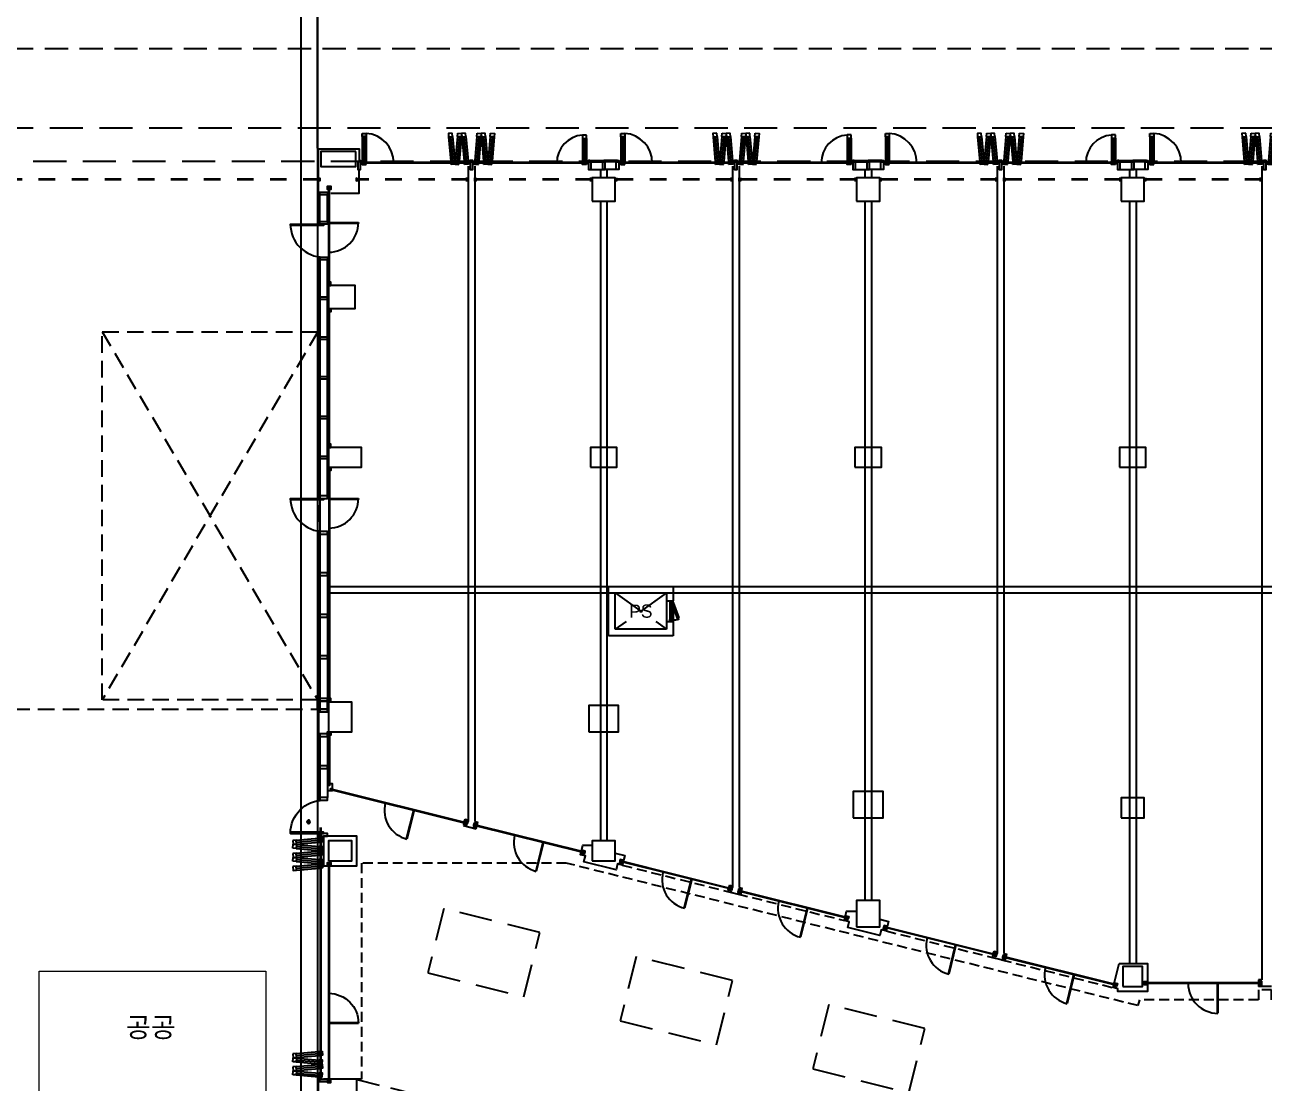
# Model space of a CAD drawing. Header units: millimetres. Extents: x -7616 to 421613, y 91067 to 341353.
# Drawn here: x 202489 to 239974, y 226043 to 258049 of the extents above; entities that cross this region are included whole.
import ezdxf
from ezdxf.enums import TextEntityAlignment as Align

# ---------------------------------------------------------------- set-up
doc = ezdxf.new("R2010")
doc.units = ezdxf.units.MM
doc.header["$LTSCALE"] = 500
doc.header["$MEASUREMENT"] = 0
for name, pattern in [('H0', [0.3, 0.2, -0.1]), ('HIDDEN', [2, 1, -1]), ('HOON1', [3, 2, -1])]:
    doc.linetypes.add(name, pattern=pattern)
doc.layers.add('e-plan', color=9, linetype='CONTINUOUS')
doc.styles.add('돋움', font='Dotum.ttf')

# ---------------------------------------------------------------- blocks, each defined once
blk = doc.blocks.new('A$C7F1D75F0')
at = {"layer": 'e-plan'}
for p, q in [((0, 1150), (899, 1150)), ((0, 1150), (0, 1130)), ((0, 1130), (899, 1130)), ((899, 1150), (899, 1130))]:
    blk.add_line(p, q, dxfattribs=at)
blk.add_arc((0, 1150), 900, 270.0001, 0, dxfattribs=at)
blk = doc.blocks.new('1F 기둥 140514')
at = {"layer": 'e-plan', "ltscale": 0.5}
for points in [[(266534, 124150), (265484, 124150), (265484, 123700), (266534, 123700)], [(273684, 122650), (274384, 122650), (274384, 123350), (273684, 123350)], [(281684, 122650), (282384, 122650), (282384, 123350), (281684, 123350)], [(289684, 122650), (290384, 122650), (290384, 123350), (289684, 123350)], [(265714, 119400), (266514, 119400), (266514, 120100), (265714, 120100)], [(265714, 114600), (266714, 114600), (266714, 115200), (265714, 115200)], [(273634, 114600), (274434, 114600), (274434, 115200), (273634, 115200)], [(281634, 114600), (282434, 114600), (282434, 115200), (281634, 115200)], [(289634, 114600), (290434, 114600), (290434, 115200), (289634, 115200)], [(265714, 106600), (266414, 106600), (266414, 107500), (265714, 107500)], [(273584, 106600), (274484, 106600), (274484, 107400), (273584, 107400)], [(281584, 104000), (282484, 104000), (282484, 104800), (281584, 104800)], [(289684, 104000), (290384, 104000), (290384, 104600), (289684, 104600)], [(265714, 102700), (266414, 102700), (266414, 103300), (265714, 103300)], [(273684, 102700), (274384, 102700), (274384, 103300), (273684, 103300)], [(281684, 100700), (282384, 100700), (282384, 101500), (281684, 101500)], [(289734, 98900), (290334, 98900), (290334, 99500), (289734, 99500)]]:
    blk.add_lwpolyline(points, close=True, dxfattribs=at)
blk = doc.blocks.new('A$C633402C3')
at = {"layer": 'e-plan'}
for points in [[(138055, 188315), (138055, 58640), (137555, 58646), (137555, 188322)], [(138055, 162886), (138055, 162886), (138055, 166890), (216700, 166890), (216700, 162386)]]:
    blk.add_lwpolyline(points, dxfattribs=at)
blk = doc.blocks.new('A$C4EB37CB7')
at = {"layer": 'e-plan'}
for p, q in [((174, 730), (-5, 64)), ((231, 715), (53, 48)), ((289, 699), (111, 33))]:
    blk.add_line(p, q, dxfattribs=at)
for points in [[(199, 827), (315, 796), (289, 699), (174, 730), (199, 827)], [(-31, -33), (85, -64), (111, 33), (-5, 64), (-31, -33)]]:
    blk.add_lwpolyline(points, dxfattribs=at)
blk.add_circle((40, 0), 5, dxfattribs=at)
blk = doc.blocks.new('A$C3BB01FC6')
at = {"layer": 'e-plan'}
for p, q in [((-763, 214), (-68, -39)), ((-742, 270), (-47, 17)), ((-722, 327), (-26, 73))]:
    blk.add_line(p, q, dxfattribs=at)
for points in [[(-857, 248), (-816, 361), (-722, 327), (-763, 214), (-857, 248)], [(68, 39), (-26, 73), (-68, -39), (26, -73), (68, 39)]]:
    blk.add_lwpolyline(points, dxfattribs=at)
blk.add_circle((0, 0), 5, dxfattribs=at)
blk = doc.blocks.new('폴딩도어')
at = {"layer": 'e-plan', "ltscale": 0.5}
for p, q in [((490, 195), (70, 195)), ((490, 155), (70, 155)), ((3990, 135), (570, 135)), ((3990, 120), (570, 120)), ((7570, 135), (4150, 135)), ((7570, 120), (4150, 120)), ((7650, 195), (8070, 195)), ((7650, 155), (8070, 155)), ((450, -80), (70, -80)), ((7690, -80), (8070, -80))]:
    blk.add_line(p, q, dxfattribs=at)
at = {"layer": 'e-plan'}
for p, q in [((3990, 135), (570, 135)), ((3990, 120), (570, 120)), ((7390, 135), (4150, 135)), ((7390, 120), (4150, 120))]:
    blk.add_line(p, q, dxfattribs=at)
at = {"layer": 'e-plan', "ltscale": 0.5}
for points in [[(70, 195), (70, 155), (30, 155), (30, -80), (110, -80), (110, 155), (70, 155)], [(490, 195), (490, 155), (530, 155), (530, -80), (450, -80), (450, 155), (490, 155)], [(7650, 195), (7650, 155), (7610, 155), (7610, -80), (7690, -80), (7690, 155), (7650, 155)]]:
    blk.add_lwpolyline(points, dxfattribs=at)
for points in [[(490, 195), (530, 195), (530, 155), (490, 155)], [(7610, 155), (7650, 155), (7650, 195), (7610, 195)]]:
    blk.add_lwpolyline(points, close=True, dxfattribs=at)
at = {"layer": 'e-plan'}
for points in [[(530, 100), (570, 100), (570, 155), (530, 155)], [(4030, 100), (3990, 100), (3990, 155), (4030, 155)], [(4030, 155), (4070, 155), (4070, 195), (4030, 195)], [(4070, 155), (4110, 155), (4110, 195), (4070, 195)], [(4110, 100), (4150, 100), (4150, 155), (4110, 155)], [(7610, 100), (7570, 100), (7570, 155), (7610, 155)]]:
    blk.add_lwpolyline(points, close=True, dxfattribs=at)
blk.add_lwpolyline([(4070, 195), (4070, 155), (4030, 155), (4030, -80), (4110, -80), (4110, 155), (4070, 155)], dxfattribs=at)
for centre, radius, start, end in [((648, 127), 892, 0, 86.1432), ((7492, 128), 842, 94.0856, 180.5103)]:
    blk.add_arc(centre, radius, start, end, dxfattribs=at)
for p, rotation in [((648, 127), 289.9999994917431), ((3637, 127), 284.999999491743), ((4228, 127), 284.999999491743), ((4631, 127), 284.999999491743)]:
    blk.add_blockref('A$C3BB01FC6', p, dxfattribs=dict(at, rotation=rotation))
at = {"layer": 'e-plan', "xscale": -1}
for name, p, rotation in [('A$C3BB01FC6', (3509, 127), 75.00000050825693), ('A$C3BB01FC6', (3912, 127), 75.00000050825693), ('A$C3BB01FC6', (4503, 127), 75.00000050825693), ('A$C4EB37CB7', (7530, 118), 345)]:
    blk.add_blockref(name, p, dxfattribs=dict(at, rotation=rotation))
blk = doc.blocks.new('A$C6B9375F1')
at = {"layer": 'e-plan'}
blk.add_lwpolyline([(-30, 195), (-30, 155), (10, 155), (10, -80), (-70, -80), (-70, 155), (-30, 155)], dxfattribs=at)
blk = doc.blocks.new('A$C51985859')
at = {"layer": 'e-plan'}
blk.add_lwpolyline([(0, 0), (0, 40), (1000, 40), (1000, 0)], close=True, dxfattribs=at)
blk.add_arc((0, 0), 1000, 360, 90, dxfattribs=at)
blk = doc.blocks.new('fasd600')
at = {"layer": 'e-plan'}
for p, q in [((35, 0), (565, 0)), ((50, -50), (550, -50)), ((50, -100), (550, -100))]:
    blk.add_line(p, q, dxfattribs=at)
at = {"layer": 'e-plan', "linetype": 'HIDDEN'}
blk.add_lwpolyline([(532, 185), (544, 147), (49, -37), (35, 0), (532, 185)], dxfattribs=at)
at = {"layer": 'e-plan'}
for points in [[(0, 0), (0, -100), (35, -100), (35, -100), (50, -100), (50, -50), (35, -50), (35, 0)], [(600, 0), (600, -100), (565, -100), (565, -100), (550, -100), (550, -50), (565, -50), (565, 0)]]:
    blk.add_lwpolyline(points, close=True, dxfattribs=at)
at = {"layer": 'e-plan', "linetype": 'HIDDEN'}
blk.add_arc((35, 0), 530, 0, 20.3876, dxfattribs=at)

msp = doc.modelspace()

# ---------------------------------------------------------------- hatches: boundary and pattern name
at = {"layer": 'e-plan'}
h = msp.add_hatch(color=256, dxfattribs=at)
h.dxf.hatch_style = 1
h.paths.add_polyline_path([(211045, 233990, -1), (211095, 233904, -1)])

# ---------------------------------------------------------------- linework, layer by layer
for p, q in [((215917, 253883), (212677, 253883)), ((215917, 253868), (212677, 253868)), ((215897, 253778), (215897, 233955)), ((219497, 253883), (216077, 253883)), ((219497, 253868), (216077, 253868)), ((216097, 253778), (216097, 233955)), ((223897, 253778), (223897, 231960)), ((224097, 253778), (224097, 231960)), ((231897, 253778), (231897, 229966)), ((232097, 253778), (232097, 229966)), ((239897, 253778), (239897, 229168)), ((219617, 253668), (219957, 253668)), ((219897, 253668), (219897, 253418)), ((220097, 253668), (220097, 253418)), ((227897, 253668), (227897, 253418)), ((228097, 253668), (228097, 253418)), ((235897, 253668), (235897, 253418)), ((236097, 253668), (236097, 253418)), ((211367, 252063), (211367, 252948)), ((211407, 252063), (211407, 252948)), ((211642, 252103), (211642, 252908)), ((219897, 252718), (219897, 233368)), ((220097, 252718), (220097, 233368)), ((227897, 252718), (227897, 231568)), ((228097, 252718), (228097, 231568)), ((235897, 252718), (235897, 229668)), ((236097, 252718), (236097, 229668)), ((211642, 243808), (211642, 250943)), ((211680, 244618), (211680, 237623)), ((211704, 244618), (211704, 237623)), ((211642, 242648), (211642, 237673)), ((211622, 241068), (260037, 241068)), ((220147, 241068), (222097, 241068)), ((220147, 239568), (220147, 241068)), ((222097, 241068), (222097, 240628)), ((211622, 240868), (260037, 240868)), ((220347, 240868), (221897, 240868)), ((220347, 239768), (220347, 240868)), ((221897, 240868), (221897, 240628)), ((221897, 240628), (221897, 240008)), ((221897, 240628), (222097, 240628)), ((221897, 240008), (221897, 239768)), ((221897, 240008), (222097, 240008)), ((222097, 240008), (222097, 239568)), ((222097, 239568), (220147, 239568)), ((221897, 239768), (220347, 239768)), ((211367, 236568), (211367, 234638)), ((211407, 236568), (211407, 234638)), ((211642, 236538), (211642, 234678)), ((211736, 234929), (215822, 233910)), ((211741, 234948), (215827, 233930)), ((215800, 234029), (215752, 233835)), ((215800, 234029), (215897, 234005)), ((216097, 233955), (216188, 233932)), ((216140, 233738), (216188, 233932)), ((211427, 233778), (211427, 226208)), ((211442, 233778), (211442, 226208)), ((215752, 233835), (216140, 233738)), ((216113, 233838), (219368, 233026)), ((216118, 233857), (219373, 233045)), ((223822, 231916), (220532, 232736)), ((223827, 231935), (220537, 232755)), ((223800, 232034), (223752, 231840)), ((223800, 232034), (223897, 232010)), ((223752, 231840), (224140, 231744)), ((224097, 231960), (224188, 231938)), ((227346, 231037), (224113, 231843)), ((227351, 231056), (224118, 231862)), ((224140, 231744), (224188, 231938)), ((231822, 229921), (228510, 230747)), ((231827, 229940), (228515, 230766)), ((231800, 230040), (231752, 229846)), ((231752, 229846), (232140, 229749)), ((231800, 230040), (231897, 230016)), ((232097, 229966), (232188, 229943)), ((235472, 229011), (232113, 229848)), ((235477, 229030), (232118, 229868)), ((232140, 229749), (232188, 229943)), ((239797, 229168), (239797, 228968)), ((239897, 229168), (239797, 229168)), ((240197, 228968), (239797, 228968))]:
    msp.add_line(p, q, dxfattribs=at)
at = {"layer": 'e-plan', "ltscale": 0.5}
for p, q in [((219577, 253943), (219997, 253943)), ((219577, 253903), (219997, 253903)), ((211367, 250983), (211367, 243768)), ((211407, 250983), (211407, 243768)), ((211407, 245593), (211407, 237633)), ((211367, 242688), (211367, 237633)), ((211407, 242688), (211407, 237633)), ((211367, 237318), (211367, 236568)), ((211372, 225208), (211372, 226128))]:
    msp.add_line(p, q, dxfattribs=at)
at = {"layer": 'e-plan', "linetype": 'HOON1', "ltscale": 0.5}
for p, q in [((204832, 248768), (211347, 237633)), ((211347, 248768), (204832, 237633)), ((201387, 237358), (211307, 237358))]:
    msp.add_line(p, q, dxfattribs=at)
at = {"layer": 'e-plan', "linetype": 'HOON1'}
for p, q in [((220347, 240868), (221897, 239768)), ((221897, 240868), (220347, 239768))]:
    msp.add_line(p, q, dxfattribs=at)
at = {"layer": 'e-plan', "linetype": 'HOON1', "ltscale": 0.3}
for p, q in [((220559, 232636), (227276, 230962)), ((228537, 230647), (235401, 228936))]:
    msp.add_line(p, q, dxfattribs=at)
at = {"layer": 'e-plan', "linetype": 'HOON1', "ltscale": 0.7}
msp.add_line((212527, 226157), (228347, 222213), dxfattribs=at)
msp.add_lwpolyline([(403897, 178773), (403897, 247468), (357097, 247468), (357097, 257318), (169397, 257318), (169397, 247468), (135215, 247468)], dxfattribs=at)
at = {"layer": 'e-plan', "linetype": 'HOON1'}
msp.add_lwpolyline([(322797, 93768), (410847, 93768), (410847, 180518), (411697, 180518), (411697, 254918), (345747, 254918), (345747, 256818), (328747, 256818), (328747, 254918), (180497, 254918), (180497, 256818), (163497, 256818), (163497, 254918), (117061, 254918), (96746, 223754), (79283, 184113), (75797, 163222), (75797, 149818), (192597, 149818), (192597, 147568), (322797, 147568), (322797, 93768)], dxfattribs=at)
for points in [[(323797, 94768), (409847, 94768), (409847, 181518), (410697, 181518), (410697, 253918), (344747, 253918), (344747, 255818), (329747, 255818), (329747, 253918), (179497, 253918), (179497, 255818), (164497, 255818), (164497, 253918), (117603, 253918), (97628, 223277), (80248, 183824), (76797, 163139), (76797, 150818), (193597, 150818), (193597, 148568), (323797, 148568)], [(218070, 230598), (215159, 231324), (214676, 229383), (217586, 228658)], [(223892, 229147), (220981, 229872), (220497, 227932), (223408, 227206)], [(229714, 227695), (226803, 228421), (226319, 226480), (229230, 225755)]]:
    msp.add_lwpolyline(points, close=True, dxfattribs=at)
at = {"layer": 'e-plan', "ltscale": 0.5}
for points in [[(211367, 252948), (211367, 254298), (212597, 254298), (212597, 253903)], [(212587, 253668), (212587, 252948), (211742, 252948)], [(211527, 225168), (212527, 225168), (212527, 226168), (211527, 226168)]]:
    msp.add_lwpolyline(points, dxfattribs=at)
at = {"layer": 'e-plan'}
for points in [[(212637, 253903), (212597, 253903), (212597, 253943), (212637, 253943)], [(212637, 253848), (212677, 253848), (212677, 253903), (212637, 253903)], [(215957, 253848), (215917, 253848), (215917, 253903), (215957, 253903)], [(215957, 253903), (215997, 253903), (215997, 253943), (215957, 253943)], [(215997, 253903), (216037, 253903), (216037, 253943), (215997, 253943)], [(216037, 253848), (216077, 253848), (216077, 253903), (216037, 253903)], [(219537, 253848), (219497, 253848), (219497, 253903), (219537, 253903)], [(219537, 253903), (219577, 253903), (219577, 253943), (219537, 253943)], [(211677, 253168), (211677, 253168), (211707, 253168), (211707, 253168), (211742, 253168), (211742, 253068), (211707, 253068), (211707, 253118), (211677, 253118), (211677, 253068), (211642, 253068), (211642, 253168)], [(211677, 250168), (211677, 250168), (211707, 250168), (211707, 250168), (211742, 250168), (211742, 250268), (211707, 250268), (211707, 250218), (211677, 250218), (211677, 250268), (211642, 250268), (211642, 250168)], [(211677, 249468), (211677, 249468), (211707, 249468), (211707, 249468), (211742, 249468), (211742, 249368), (211707, 249368), (211707, 249418), (211677, 249418), (211677, 249368), (211642, 249368), (211642, 249468)], [(211677, 245268), (211677, 245268), (211707, 245268), (211707, 245268), (211742, 245268), (211742, 245368), (211707, 245368), (211707, 245318), (211677, 245318), (211677, 245368), (211642, 245368), (211642, 245268)], [(211677, 244668), (211677, 244668), (211707, 244668), (211707, 244668), (211742, 244668), (211742, 244568), (211707, 244568), (211707, 244618), (211677, 244618), (211677, 244568), (211642, 244568), (211642, 244668)], [(211367, 243768), (211407, 243768), (211407, 243728), (211367, 243728)], [(211367, 242688), (211407, 242688), (211407, 242728), (211367, 242728)], [(211677, 237573), (211677, 237573), (211707, 237573), (211707, 237573), (211742, 237573), (211742, 237673), (211707, 237673), (211707, 237623), (211677, 237623), (211677, 237673), (211642, 237673), (211642, 237573)], [(211327, 237593), (211367, 237593), (211367, 237633), (211327, 237633)], [(211367, 237318), (211407, 237318), (211407, 237358), (211367, 237358)], [(211642, 237593), (211407, 237593), (211407, 237358), (211642, 237358)], [(211677, 236668), (211677, 236668), (211707, 236668), (211707, 236668), (211742, 236668), (211742, 236568), (211707, 236568), (211707, 236618), (211677, 236618), (211677, 236568), (211642, 236568), (211642, 236668)], [(211792, 234910), (211735, 234924), (211743, 234953), (211792, 234941), (211792, 235098), (211707, 235098), (211707, 235048), (211677, 235048), (211677, 235098), (211642, 235098), (211642, 234898), (211792, 234898), (211792, 234910)], [(211367, 234638), (211407, 234638), (211407, 234598), (211367, 234598)], [(215876, 233922), (215876, 233922), (215869, 233893), (215869, 233893), (215861, 233859), (215764, 233884), (215772, 233918), (215821, 233905), (215828, 233935), (215779, 233947), (215788, 233981), (215885, 233956)], [(216070, 233874), (216070, 233874), (216063, 233845), (216063, 233845), (216055, 233811), (216152, 233787), (216160, 233821), (216112, 233833), (216119, 233862), (216167, 233850), (216176, 233884), (216079, 233908)], [(211367, 233558), (211407, 233558), (211407, 233598), (211367, 233598)], [(211367, 233558), (211407, 233558), (211407, 233518), (211367, 233518)], [(211462, 233518), (211462, 233478), (211407, 233478), (211407, 233518)], [(219423, 233038), (219423, 233038), (219415, 233009), (219415, 233009), (219407, 232975), (219310, 232999), (219318, 233033), (219367, 233021), (219374, 233050), (219326, 233062), (219334, 233096), (219431, 233072)], [(220490, 232772), (220490, 232772), (220483, 232743), (220483, 232743), (220474, 232709), (220571, 232685), (220580, 232719), (220531, 232731), (220538, 232760), (220587, 232748), (220595, 232782), (220498, 232806)], [(211677, 232718), (211677, 232718), (211707, 232718), (211707, 232718), (211742, 232718), (211742, 232618), (211707, 232618), (211707, 232668), (211677, 232668), (211677, 232618), (211642, 232618), (211642, 232718)], [(223876, 231928), (223876, 231928), (223869, 231899), (223869, 231899), (223861, 231865), (223764, 231889), (223772, 231923), (223821, 231911), (223828, 231940), (223779, 231952), (223788, 231986), (223885, 231962)], [(224070, 231879), (224070, 231879), (224063, 231850), (224063, 231850), (224055, 231816), (224152, 231792), (224160, 231826), (224112, 231838), (224119, 231867), (224167, 231855), (224176, 231889), (224079, 231913)], [(227400, 231049), (227400, 231049), (227393, 231020), (227393, 231020), (227385, 230986), (227288, 231010), (227296, 231044), (227345, 231032), (227352, 231061), (227303, 231073), (227312, 231107), (227409, 231083)], [(228468, 230783), (228468, 230783), (228460, 230754), (228460, 230754), (228452, 230720), (228549, 230696), (228558, 230730), (228509, 230742), (228516, 230771), (228565, 230759), (228573, 230793), (228476, 230817)], [(231876, 229933), (231876, 229933), (231869, 229904), (231869, 229904), (231861, 229870), (231764, 229894), (231772, 229928), (231821, 229916), (231828, 229945), (231779, 229957), (231788, 229991), (231885, 229967)], [(232070, 229885), (232070, 229885), (232063, 229856), (232063, 229856), (232055, 229822), (232152, 229798), (232160, 229831), (232112, 229844), (232119, 229873), (232167, 229861), (232176, 229895), (232079, 229919)], [(235584, 229668), (236447, 229668), (236447, 228818), (235547, 228818), (235547, 228899), (235401, 228936), (235584, 229668)], [(235526, 229023), (235526, 229023), (235519, 228994), (235519, 228994), (235511, 228960), (235413, 228984), (235422, 229018), (235470, 229006), (235478, 229035), (235429, 229047), (235438, 229081), (235535, 229057)], [(236347, 229053), (236347, 229053), (236347, 229083), (236347, 229083), (236347, 229118), (236447, 229118), (236447, 229083), (236397, 229083), (236397, 229053), (236447, 229053), (236447, 229018), (236347, 229018)], [(239897, 229053), (239897, 229053), (239897, 229083), (239897, 229083), (239897, 229118), (239797, 229118), (239797, 229083), (239847, 229083), (239847, 229053), (239797, 229053), (239797, 229018), (239897, 229018)], [(211367, 226128), (211407, 226128), (211407, 226168), (211367, 226168)], [(211462, 226168), (211462, 226208), (211407, 226208), (211407, 226168)], [(211677, 226068), (211677, 226068), (211707, 226068), (211707, 226068), (211742, 226068), (211742, 226168), (211707, 226168), (211707, 226118), (211677, 226118), (211677, 226168), (211642, 226168), (211642, 226068)]]:
    msp.add_lwpolyline(points, close=True, dxfattribs=at)
for points in [[(215997, 253943), (215997, 253903), (215957, 253903), (215957, 253668), (216037, 253668), (216037, 253903), (215997, 253903)], [(211680, 250218), (211680, 253118)], [(211704, 250218), (211704, 253118)], [(211680, 245318), (211680, 249418)], [(211704, 245318), (211704, 249418)], [(211680, 236618), (211680, 235048)], [(211704, 236618), (211704, 235048)], [(220347, 232998), (220632, 232927), (220559, 232636), (220414, 232673), (220370, 232498), (219400, 232740), (219443, 232915), (219298, 232951), (219370, 233242), (219647, 233242)], [(211680, 226118), (211680, 232668)], [(211704, 226118), (211704, 232668)], [(228347, 231004), (228610, 230938), (228537, 230647), (228391, 230684), (228348, 230509), (227378, 230751), (227421, 230925), (227276, 230962), (227345, 231241), (227647, 231241)], [(239847, 229080), (236397, 229080)], [(239847, 229056), (236397, 229056)]]:
    msp.add_lwpolyline(points, dxfattribs=at)
at = {"layer": 'e-plan', "linetype": 'HIDDEN'}
for points in [[(211407, 253418), (211407, 253398), (211347, 253398), (211347, 253380), (211362, 253380), (211362, 253393), (211407, 253393), (211407, 253343), (211362, 253343), (211362, 253357), (211347, 253357), (211347, 253338), (211407, 253338), (211407, 253318), (211412, 253318), (211412, 253418)], [(212527, 253418), (212527, 253398), (212587, 253398), (212587, 253380), (212572, 253380), (212572, 253393), (212527, 253393), (212527, 253343), (212572, 253343), (212572, 253357), (212587, 253357), (212587, 253338), (212527, 253338), (212527, 253318), (212522, 253318), (212522, 253418)], [(215892, 253418), (215892, 253398), (215832, 253398), (215832, 253380), (215847, 253380), (215847, 253393), (215892, 253393), (215892, 253343), (215847, 253343), (215847, 253357), (215832, 253357), (215832, 253338), (215892, 253338), (215892, 253318), (215897, 253318), (215897, 253418)], [(216102, 253418), (216102, 253398), (216162, 253398), (216162, 253380), (216147, 253380), (216147, 253393), (216102, 253393), (216102, 253343), (216147, 253343), (216147, 253357), (216162, 253357), (216162, 253338), (216102, 253338), (216102, 253318), (216097, 253318), (216097, 253418)], [(219642, 253418), (219642, 253398), (219582, 253398), (219582, 253380), (219597, 253380), (219597, 253393), (219642, 253393), (219642, 253343), (219597, 253343), (219597, 253357), (219582, 253357), (219582, 253338), (219642, 253338), (219642, 253318), (219647, 253318), (219647, 253418)], [(220352, 253418), (220352, 253398), (220412, 253398), (220412, 253380), (220397, 253380), (220397, 253393), (220352, 253393), (220352, 253343), (220397, 253343), (220397, 253357), (220412, 253357), (220412, 253338), (220352, 253338), (220352, 253318), (220347, 253318), (220347, 253418)], [(223892, 253418), (223892, 253398), (223832, 253398), (223832, 253380), (223847, 253380), (223847, 253393), (223892, 253393), (223892, 253343), (223847, 253343), (223847, 253357), (223832, 253357), (223832, 253338), (223892, 253338), (223892, 253318), (223897, 253318), (223897, 253418)], [(224102, 253418), (224102, 253398), (224162, 253398), (224162, 253380), (224147, 253380), (224147, 253393), (224102, 253393), (224102, 253343), (224147, 253343), (224147, 253357), (224162, 253357), (224162, 253338), (224102, 253338), (224102, 253318), (224097, 253318), (224097, 253418)], [(227642, 253418), (227642, 253398), (227582, 253398), (227582, 253380), (227597, 253380), (227597, 253393), (227642, 253393), (227642, 253343), (227597, 253343), (227597, 253357), (227582, 253357), (227582, 253338), (227642, 253338), (227642, 253318), (227647, 253318), (227647, 253418)], [(228352, 253418), (228352, 253398), (228412, 253398), (228412, 253380), (228397, 253380), (228397, 253393), (228352, 253393), (228352, 253343), (228397, 253343), (228397, 253357), (228412, 253357), (228412, 253338), (228352, 253338), (228352, 253318), (228347, 253318), (228347, 253418)], [(231892, 253418), (231892, 253398), (231832, 253398), (231832, 253380), (231847, 253380), (231847, 253393), (231892, 253393), (231892, 253343), (231847, 253343), (231847, 253357), (231832, 253357), (231832, 253338), (231892, 253338), (231892, 253318), (231897, 253318), (231897, 253418)], [(232102, 253418), (232102, 253398), (232162, 253398), (232162, 253380), (232147, 253380), (232147, 253393), (232102, 253393), (232102, 253343), (232147, 253343), (232147, 253357), (232162, 253357), (232162, 253338), (232102, 253338), (232102, 253318), (232097, 253318), (232097, 253418)], [(235642, 253418), (235642, 253398), (235582, 253398), (235582, 253380), (235597, 253380), (235597, 253393), (235642, 253393), (235642, 253343), (235597, 253343), (235597, 253357), (235582, 253357), (235582, 253338), (235642, 253338), (235642, 253318), (235647, 253318), (235647, 253418)], [(236352, 253418), (236352, 253398), (236412, 253398), (236412, 253380), (236397, 253380), (236397, 253393), (236352, 253393), (236352, 253343), (236397, 253343), (236397, 253357), (236412, 253357), (236412, 253338), (236352, 253338), (236352, 253318), (236347, 253318), (236347, 253418)], [(239892, 253418), (239892, 253398), (239832, 253398), (239832, 253380), (239847, 253380), (239847, 253393), (239892, 253393), (239892, 253343), (239847, 253343), (239847, 253357), (239832, 253357), (239832, 253338), (239892, 253338), (239892, 253318), (239897, 253318), (239897, 253418)]]:
    msp.add_lwpolyline(points, close=True, dxfattribs=at)
for points in [[(211407, 253379), (201287, 253379)], [(211407, 253357), (201287, 253357)], [(215892, 253379), (212527, 253379)], [(215892, 253357), (212527, 253357)], [(219642, 253379), (216102, 253379)], [(219642, 253357), (216102, 253357)], [(223892, 253379), (220352, 253379)], [(223892, 253357), (220352, 253357)], [(227642, 253379), (224102, 253379)], [(227642, 253357), (224102, 253357)], [(231892, 253379), (228352, 253379)], [(231892, 253357), (228352, 253357)], [(235642, 253379), (232102, 253379)], [(235642, 253357), (232102, 253357)], [(239892, 253379), (236352, 253379)], [(239892, 253357), (236352, 253357)]]:
    msp.add_lwpolyline(points, dxfattribs=at)
at = {"layer": 'e-plan', "linetype": 'HOON1', "ltscale": 0.5}
msp.add_lwpolyline([(204832, 248768), (211347, 248768), (211347, 237633), (204832, 237633)], close=True, dxfattribs=at)
at = {"layer": 'e-plan', "ltscale": 0.5}
msp.add_lwpolyline([(211527, 232618), (212527, 232618), (212527, 233518), (211527, 233518), (211527, 232618)], close=True, dxfattribs=at)
at = {"layer": 'e-plan', "linetype": 'HOON1', "ltscale": 0.3}
for points in [[(236198, 228568), (236153, 228388), (218866, 232698), (212677, 232698), (212677, 226168), (212527, 226168)], [(243797, 228868), (243797, 228568), (240197, 228568), (240197, 228868), (239797, 228868), (239797, 228568), (236197, 228568)]]:
    msp.add_lwpolyline(points, dxfattribs=at)
at = {"layer": 'e-plan', "lineweight": 0}
msp.add_lwpolyline([(202921, 229429), (209775, 229429), (209775, 217916), (202921, 217916)], close=True, dxfattribs=at)
at = {"layer": 'e-plan'}
for centre, radius, start, end in [((212755, 253876), 892, 0, 86.1432), ((219419, 253876), 842, 94.0856, 180), ((211070, 233947), 50, 120, 300), ((211070, 233947), 50, 300, 120)]:
    msp.add_arc(centre, radius, start, end, dxfattribs=at)

# ---------------------------------------------------------------- block references
at = {"layer": 'e-plan', "linetype": 'H0'}
msp.add_blockref('A$C633402C3', (73291, 91433), dxfattribs=at)
at = {"layer": 'e-plan'}
for name, p, rotation in [('A$C3BB01FC6', (212755, 253876), 289.9999994917431), ('A$C3BB01FC6', (215564, 253876), 284.999999491743), ('A$C3BB01FC6', (216155, 253876), 284.999999491743), ('A$C3BB01FC6', (216558, 253876), 284.999999491743), ('A$C6B9375F1', (211562, 252978), 90), ('A$C51985859', (211521, 252023), 180), ('A$C6B9375F1', (211562, 252093), 90), ('A$C6B9375F1', (211562, 251013), 90), ('A$C6B9375F1', (211562, 249810), 90), ('A$C6B9375F1', (211562, 248607), 90), ('A$C6B9375F1', (211562, 247404), 90), ('A$C6B9375F1', (211562, 246201), 90), ('A$C6B9375F1', (211562, 244998), 90), ('A$C51985859', (211521, 243728), 180), ('fasd600', (222097, 240618), 270), ('A$C7F1D75F0', (213148, 234577), 255.9998500658166), ('A$C7F1D75F0', (217061, 233601), 255.9998500658166), ('A$C4EB37CB7', (211441, 233095), 99.99999999999984), ('A$C4EB37CB7', (211441, 232701), 99.99999999999984), ('A$C7F1D75F0', (221546, 232483), 255.9998500658166), ('A$C7F1D75F0', (225050, 231609), 255.9998500658166), ('A$C7F1D75F0', (229535, 230491), 255.9998500658166), ('A$C7F1D75F0', (233113, 229599), 255.9998500658166), ('A$C7F1D75F0', (237422, 229056), 270.0000290009264), ('A$C4EB37CB7', (211441, 226641), 99.99999999999984), ('A$C4EB37CB7', (211441, 226247), 99.99999999999984), ('A$C6B9375F1', (211562, 226158), 90)]:
    msp.add_blockref(name, p, dxfattribs=dict(at, rotation=rotation))
at = {"layer": 'e-plan', "xscale": -1}
for name, p, rotation in [('A$C3BB01FC6', (215436, 253876), 75.00000050825693), ('A$C3BB01FC6', (215839, 253876), 75.00000050825693), ('A$C3BB01FC6', (216430, 253876), 75.00000050825693), ('A$C4EB37CB7', (219457, 253865), 345), ('A$C6B9375F1', (211562, 243738), 90), ('A$C6B9375F1', (211562, 242658), 90), ('A$C6B9375F1', (211562, 241403), 90), ('A$C6B9375F1', (211562, 240148), 90), ('A$C6B9375F1', (211562, 238893), 90), ('A$C6B9375F1', (211562, 237603), 90), ('A$C6B9375F1', (211562, 237288), 90), ('A$C6B9375F1', (211562, 236538), 90), ('A$C6B9375F1', (211562, 235573), 90), ('A$C6B9375F1', (211562, 234608), 90), ('A$C4EB37CB7', (211441, 233439), 80.00000000000004), ('A$C6B9375F1', (211562, 233528), 90), ('A$C4EB37CB7', (211441, 233045), 80.00000000000004), ('A$C4EB37CB7', (211441, 232651), 80.00000000000004), ('A$C7F1D75F0', (211680, 229011), 180), ('A$C4EB37CB7', (211441, 226986), 80.00000000000004), ('A$C4EB37CB7', (211441, 226591), 80.00000000000004)]:
    msp.add_blockref(name, p, dxfattribs=dict(at, rotation=rotation))
at = {"layer": 'e-plan'}
for name, p in [('폴딩도어', (219927, 253748)), ('폴딩도어', (227927, 253748)), ('폴딩도어', (235927, 253748)), ('1F 기둥 140514', (-54037, 130068)), ('A$C6B9375F1', (220447, 253748)), ('A$C7F1D75F0', (211680, 250923)), ('A$C7F1D75F0', (211680, 242578))]:
    msp.add_blockref(name, p, dxfattribs=at)
at = {"layer": 'e-plan', "xscale": -1}
for name, p in [('A$C6B9375F1', (212567, 253748)), ('A$C6B9375F1', (219547, 253748)), ('A$C6B9375F1', (211337, 237438)), ('A$C51985859', (211521, 233598))]:
    msp.add_blockref(name, p, dxfattribs=at)

# ---------------------------------------------------------------- texts
at = {"layer": 'e-plan', "style": '돋움'}
for s, height, p in [('PS', 400, (221122, 240318)), ('공공', 600, (206300, 227734))]:
    msp.add_text(s, height=height, dxfattribs=at).set_placement(p, align=Align.MIDDLE_CENTER)

doc.saveas('drawing.dxf')
